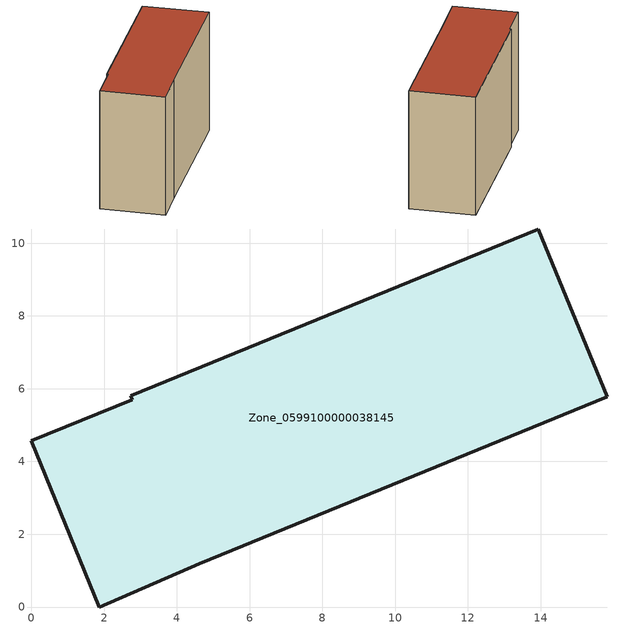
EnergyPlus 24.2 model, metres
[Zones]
Zone_0599100000038145
 floor ground (C_G): 4.62,1.19 1.86,0 0,4.56 2.78,5.7 2.74,5.8 13.94,10.39 15.83,5.77 z0
 wall outside (C_F): 2.78,5.7 0,4.56 1.86,0 4.62,1.19 15.83,5.77 13.94,10.39 2.74,5.8 2.78,5.7 z0:9.46
 roof outside (C_R): 4.62,1.19 15.83,5.77 13.94,10.39 2.74,5.8 2.78,5.7 0,4.56 1.86,0 z9.46
[BUILDING]
Pand.0599100000038145: North Axis=0; Terrain=City; Loads Convergence Tolerance Value=0.04; Temperature Convergence Tolerance Value=0.4; Solar Distribution=FullExterior; Maximum Number of Warmup Days=25; Minimum Number of Warmup Days=1
[Site:Location]
Rotterdam.The.Hague.AP_ZH_NLD Design_Conditions: Latitude=51.96; Longitude=4.45; Time Zone=1; Elevation=-4.5
[SITE:GROUNDTEMPERATURE:BUILDINGSURFACE]
18, 18, 18, 18, 18, 18, 18, 18, 18, 18, 18, 18
[MATERIAL] Thermal Absorptance=0.9; Solar Absorptance=0.7; Visible Absorptance=0.7
Name | Roughness | Thickness | Conductivity | Density | Specific Heat
G.TC.1992-2005 | MediumSmooth | 0.15 | 0.06 | 540 | 1210
F.TC.1992-2005 | Rough | 0.3 | 0.12 | 1920 | 840
R.TC.1992-2005 | MediumRough | 0.2 | 0.08 | 1500 | 1000
[CONSTRUCTION]
C_G: G.TC.1992-2005
C_F: F.TC.1992-2005
C_R: R.TC.1992-2005
[ZONE]
Zone_0599100000038145: Type=1; Multiplier=1; Ceiling Height=Autocalculate; Volume=Autocalculate; Floor Area=autocalculate; Part of Total Floor Area=Yes
[ZONEINFILTRATION:DESIGNFLOWRATE]
Infil_Zone_0599100000038145: Zone or ZoneList or Space or SpaceList=Zone_0599100000038145; Schedule=AlwaysOn; Design Flow Rate Calculation Method=Flow/Area; Flow Rate per Floor Area=0.0015; Constant Term Coefficient=1; Temperature Term Coefficient=0; Velocity Term Coefficient=0; Velocity Squared Term Coefficient=0
[HVACTEMPLATE:ZONE:IDEALLOADSAIRSYSTEM]
Zone_0599100000038145: Maximum Heating Supply Air Temperature=50; Minimum Cooling Supply Air Temperature=13; Maximum Heating Supply Air Humidity Ratio=0.0156; Minimum Cooling Supply Air Humidity Ratio=0.0077; Heating Limit=NoLimit; Cooling Limit=NoLimit; Dehumidification Control Type=ConstantSensibleHeatRatio; Cooling Sensible Heat Ratio=0.7; Dehumidification Setpoint=60; Humidification Control Type=None; Humidification Setpoint=30; Outdoor Air Method=None; Outdoor Air Flow Rate per Person=0.00944; Outdoor Air Flow Rate per Zone Floor Area=0; Outdoor Air Flow Rate per Zone=0; Demand Controlled Ventilation Type=None; Outdoor Air Economizer Type=NoEconomizer; Heat Recovery Type=None; Sensible Heat Recovery Effectiveness=0.7; Latent Heat Recovery Effectiveness=0.65
[ZONECONTROL:THERMOSTAT]
ThermostatControl_Zone_0599100000038145: Zone or ZoneList=Zone_0599100000038145; Control Type Schedule=DualSetpointControlType; Control 1=Thermostat_Zone_0599100000038145; Temperature Difference Between Cutout And Setpoint=0
[THERMOSTATSETPOINT:DUALSETPOINT]
Thermostat_Zone_0599100000038145: Heating Setpoint Temperature Schedule=HeatingSetpoint_Zone_0599100000038145; Cooling Setpoint Temperature Schedule=CoolingSetpoint_Zone_0599100000038145
[SCHEDULE:COMPACT]
HeatingSetpoint_Zone_0599100000038145: Through: 12/31, For: AllDays, Until: 24:00, 21
CoolingSetpoint_Zone_0599100000038145: Through: 12/31, For: AllDays, Until: 24:00, 24
DualSetpointControlType: Through: 12/31, For: AllDays, Until: 24:00, 4
AlwaysOn: Through: 12/31, For: AllDays, Until: 24:00, 1
